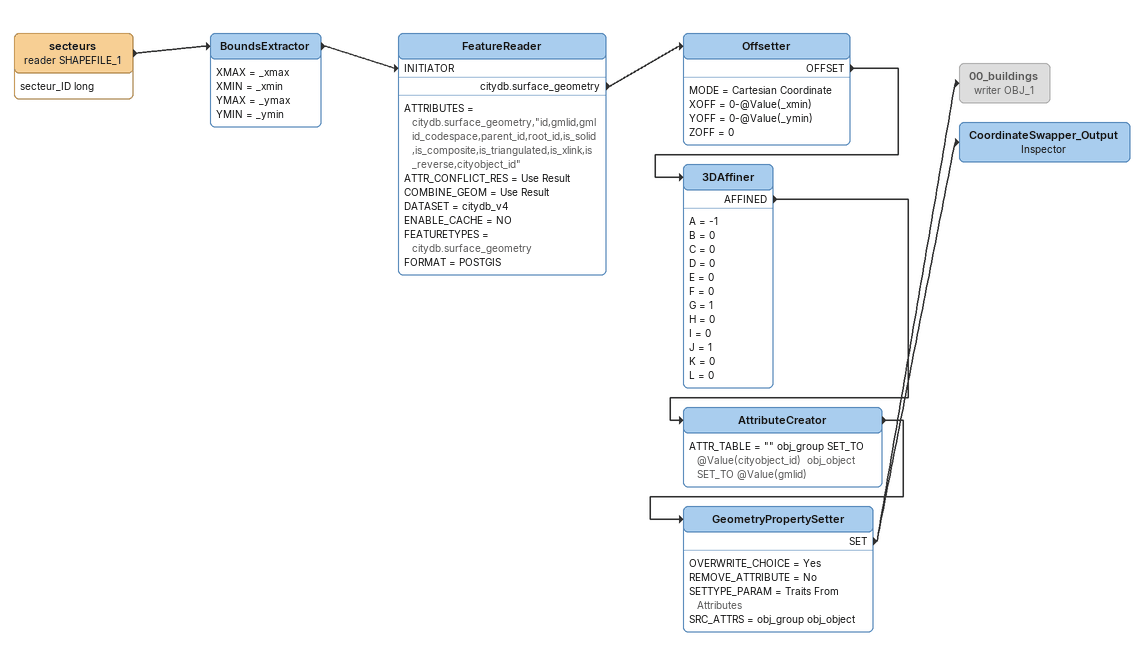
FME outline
secteurs (reader SHAPEFILE_1)
    attributes: secteur_ID long
    -> BoundsExtractor
BoundsExtractor
    XMAX = _xmax
    XMIN = _xmin
    YMAX = _ymax
    YMIN = _ymin
    -> FeatureReader [INITIATOR]
FeatureReader
    ATTRIBUTES = citydb.surface_geometry,"id,gmlid,gmlid_codespace,parent_id,root_id,is_solid,is_composite,is_triangulated,is_xlink,is_reverse,cityobject_id"
    ATTR_CONFLICT_RES = Use Result
    COMBINE_GEOM = Use Result
    DATASET = citydb_v4
    ENABLE_CACHE = NO
    FEATURETYPES = citydb.surface_geometry
    FORMAT = POSTGIS
    citydb.surface_geometry -> Offsetter
Offsetter
    MODE = Cartesian Coordinate
    XOFF = 0-@Value(_xmin)
    YOFF = 0-@Value(_ymin)
    ZOFF = 0
    OFFSET -> 3DAffiner
3DAffiner
    A = -1
    B = 0
    C = 0
    D = 0
    E = 0
    F = 0
    G = 1
    H = 0
    I = 0
    J = 1
    K = 0
    L = 0
    AFFINED -> AttributeCreator
AttributeCreator
    ATTR_TABLE = "" obj_group SET_TO @Value(cityobject_id)  obj_object SET_TO @Value(gmlid)
    -> GeometryPropertySetter
GeometryPropertySetter
    OVERWRITE_CHOICE = Yes
    REMOVE_ATTRIBUTE = No
    SETTYPE_PARAM = Traits From Attributes
    SRC_ATTRS = obj_group obj_object
    SET -> 00_buildings (writer OBJ_1)
    SET -> CoordinateSwapper_Output
00_buildings (writer OBJ_1) [off]
CoordinateSwapper_Output: Inspector
